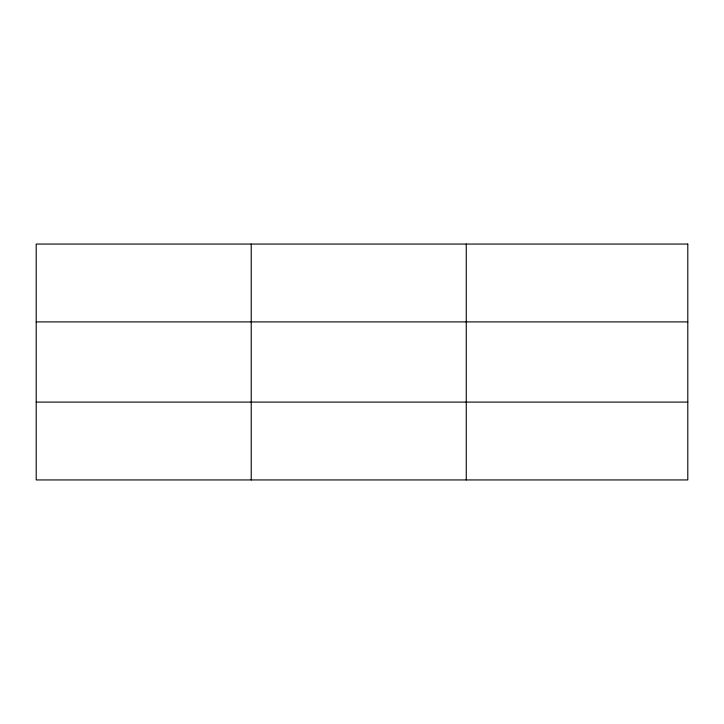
<?xml version="1.0" encoding="UTF-8"?>
<svg xmlns="http://www.w3.org/2000/svg" width="724" height="724" viewBox="0 0 724 724"><rect width="100%" height="100%" fill="white"/><g stroke="black" fill="none" stroke-linecap="round" stroke-linejoin="round"><path stroke-width="1.09" d="M251.228 479.94L251.228 244.06M466.256 479.94L466.256 244.06M36.2 321.899L687.8 321.899M36.2 402.101L687.8 402.101M687.8 244.06L687.8 479.94L36.2 479.94L36.2 244.06L687.8 244.06"/></g></svg>
